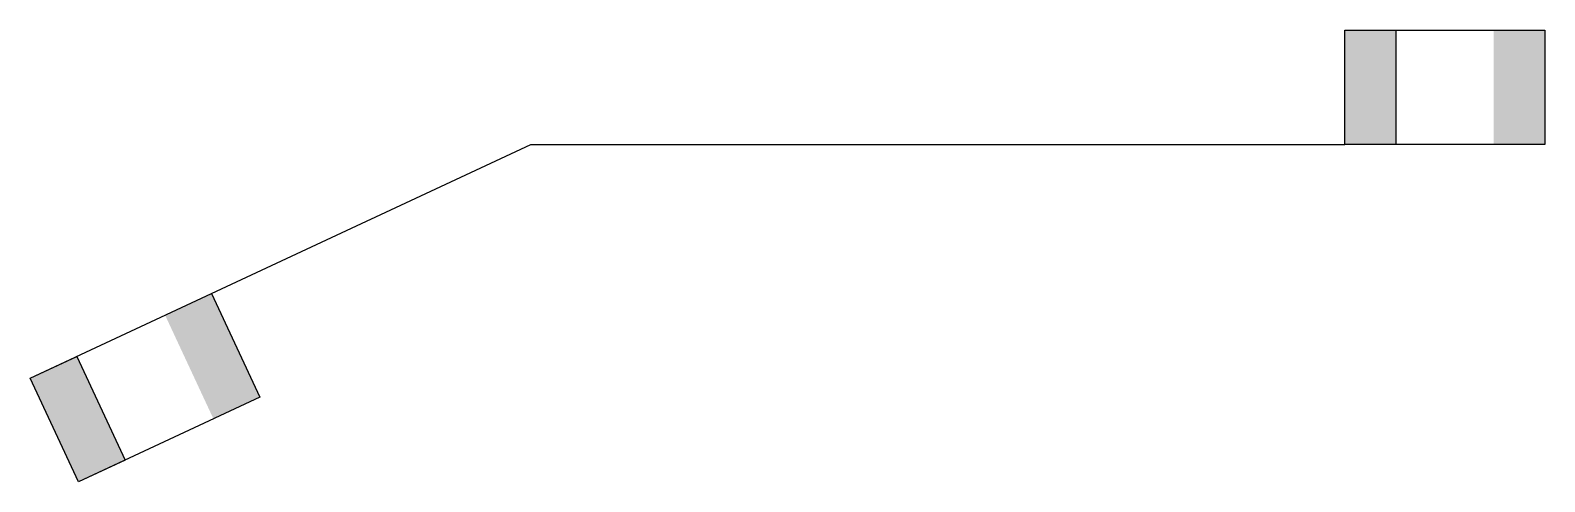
# Model space of a CAD drawing. Header units: metres. Extents: x -5.7 to 20.8, y -5.9 to 2.
import ezdxf

# ---------------------------------------------------------------- set-up
doc = ezdxf.new("R2010")
doc.units = ezdxf.units.M

msp = doc.modelspace()

# ---------------------------------------------------------------- hatches: boundary and pattern name
h = msp.add_hatch(color=256)
h.paths.add_polyline_path([(17.301, 0), (18.198, 0), (18.198, 2), (17.301, 2)])
h.paths.add_polyline_path([(19.905, 0), (20.801, 0), (20.801, 2), (19.905, 2)])
h = msp.add_hatch(color=256)
h.paths.add_polyline_path([(-4.857, -5.898), (-4.044, -5.519), (-4.889, -3.706), (-5.702, -4.085)])
h.paths.add_polyline_path([(-2.497, -4.797), (-1.685, -4.419), (-2.53, -2.606), (-3.342, -2.985)])

# ---------------------------------------------------------------- linework, layer by layer
for p, q in [((3.059, 0), (17.301, 0)), ((-2.53, -2.606), (3.059, 0))]:
    msp.add_line(p, q)
for points in [[(20.801, 2), (20.801, 0), (17.301, 0), (17.301, 2)], [(17.301, 2), (18.198, 2), (18.198, 0), (17.301, 0)], [(-4.857, -5.898), (-5.702, -4.085), (-2.53, -2.606), (-1.685, -4.419)], [(-5.702, -4.085), (-4.889, -3.706), (-4.044, -5.519), (-4.857, -5.898)]]:
    msp.add_lwpolyline(points, close=True)

doc.saveas('drawing.dxf')
